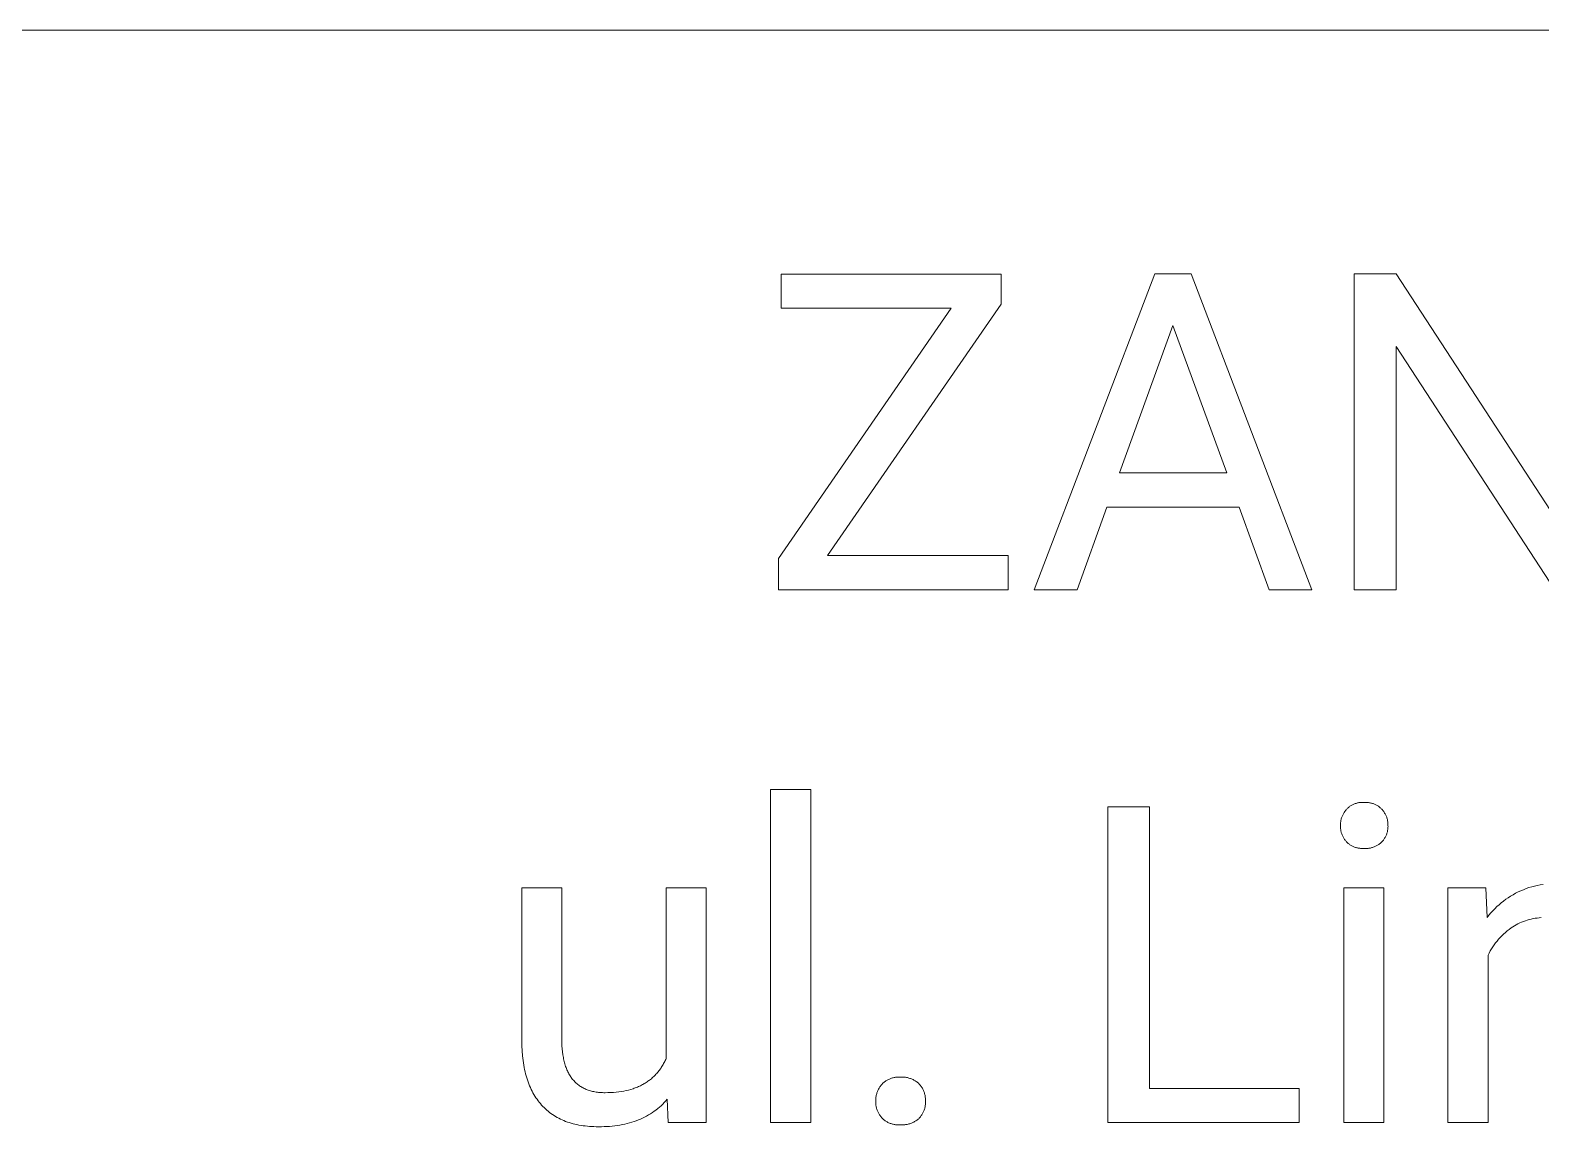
# Model space of a CAD drawing. Header units: millimetres. Extents: x 0 to 5466, y 0 to 3819.
# Drawn here: x 3660.4 to 3908.2, y 431.2 to 611 of the extents above; entities that cross this region are included whole.
import ezdxf

# ---------------------------------------------------------------- set-up
doc = ezdxf.new("R2010")
doc.units = ezdxf.units.MM
doc.header["$MEASUREMENT"] = 0
doc.layers.add('Domyślny', color=7, linetype='Continuous', true_color=0x000000)

msp = doc.modelspace()

# ---------------------------------------------------------------- linework, layer by layer
at = {"layer": 'Domyślny', "color": 18, "lineweight": 15, "true_color": 0x000000}
for p, q in [((5460.42, 610.99), (3400.11, 610.99)), ((3783.59, 565.43), (3783.59, 571.01)), ((3783.59, 571.01), (3819.67, 571.01)), ((3819.67, 571.01), (3819.67, 566.05)), ((3825.11, 519.26), (3844.87, 571.02)), ((3844.87, 571.02), (3850.84, 571.02)), ((3850.84, 571.02), (3870.64, 519.26)), ((3877.61, 519.26), (3877.61, 571.02)), ((3877.61, 571.02), (3884.47, 571.02)), ((3884.47, 571.02), (3910.6, 530.96)), ((3783.14, 524.39), (3811.49, 565.43)), ((3811.49, 565.43), (3783.59, 565.43)), ((3819.67, 566.05), (3791.2, 524.84)), ((3847.86, 562.59), (3839.08, 538.39)), ((3856.68, 538.39), (3847.86, 562.59)), ((3910.53, 519.26), (3884.47, 559.14)), ((3884.47, 559.14), (3884.47, 519.26)), ((3839.08, 538.39), (3856.68, 538.39)), ((3837.03, 532.8), (3832.15, 519.26)), ((3858.7, 532.8), (3837.03, 532.8)), ((3863.65, 519.26), (3858.7, 532.8)), ((3783.14, 519.25), (3783.14, 524.39)), ((3791.2, 524.84), (3820.81, 524.84)), ((3820.81, 524.84), (3820.81, 519.25)), ((3820.81, 519.25), (3783.14, 519.25)), ((3832.15, 519.26), (3825.11, 519.26)), ((3870.64, 519.26), (3863.65, 519.26)), ((3884.47, 519.26), (3877.61, 519.26)), ((3781.85, 431.9), (3781.85, 486.5)), ((3781.85, 486.5), (3788.42, 486.5)), ((3788.42, 486.5), (3788.42, 431.9)), ((3837.16, 431.9), (3837.16, 483.66)), ((3837.16, 483.66), (3844.02, 483.66)), ((3844.02, 483.66), (3844.02, 437.48)), ((3876.34, 483.26), (3876.43, 483.35)), ((3876.43, 483.35), (3876.52, 483.43)), ((3876.52, 483.43), (3876.61, 483.51)), ((3876.61, 483.51), (3876.7, 483.59)), ((3876.7, 483.59), (3876.8, 483.67)), ((3876.8, 483.67), (3876.9, 483.74)), ((3876.9, 483.74), (3877, 483.81)), ((3877, 483.81), (3877.11, 483.87)), ((3877.11, 483.87), (3877.21, 483.94)), ((3877.21, 483.94), (3877.32, 483.99)), ((3877.32, 483.99), (3877.43, 484.05)), ((3877.43, 484.05), (3877.54, 484.1)), ((3877.54, 484.1), (3877.66, 484.14)), ((3877.66, 484.14), (3877.77, 484.19)), ((3877.77, 484.19), (3877.89, 484.22)), ((3877.89, 484.22), (3878, 484.26)), ((3878, 484.26), (3878.12, 484.29)), ((3878.12, 484.29), (3878.24, 484.31)), ((3878.24, 484.31), (3878.36, 484.34)), ((3878.36, 484.34), (3878.49, 484.35)), ((3878.49, 484.35), (3878.61, 484.37)), ((3878.61, 484.37), (3878.73, 484.38)), ((3878.73, 484.38), (3878.85, 484.38)), ((3878.85, 484.38), (3878.98, 484.38)), ((3878.98, 484.38), (3879.1, 484.38)), ((3879.1, 484.38), (3879.22, 484.37)), ((3879.22, 484.37), (3879.34, 484.38)), ((3879.34, 484.38), (3879.47, 484.38)), ((3879.47, 484.38), (3879.59, 484.38)), ((3879.59, 484.38), (3879.71, 484.37)), ((3879.71, 484.37), (3879.84, 484.36)), ((3879.84, 484.36), (3879.96, 484.35)), ((3879.96, 484.35), (3880.08, 484.33)), ((3880.08, 484.33), (3880.21, 484.31)), ((3880.21, 484.31), (3880.33, 484.28)), ((3880.33, 484.28), (3880.45, 484.25)), ((3880.45, 484.25), (3880.57, 484.22)), ((3880.57, 484.22), (3880.68, 484.18)), ((3880.68, 484.18), (3880.8, 484.14)), ((3880.8, 484.14), (3880.91, 484.09)), ((3880.91, 484.09), (3881.03, 484.04)), ((3881.03, 484.04), (3881.14, 483.99)), ((3881.14, 483.99), (3881.25, 483.93)), ((3881.25, 483.93), (3881.36, 483.87)), ((3881.36, 483.87), (3881.46, 483.81)), ((3881.46, 483.81), (3881.57, 483.74)), ((3881.57, 483.74), (3881.67, 483.67)), ((3881.67, 483.67), (3881.76, 483.59)), ((3881.76, 483.59), (3881.86, 483.51)), ((3881.86, 483.51), (3881.95, 483.43)), ((3881.95, 483.43), (3882.04, 483.35)), ((3882.04, 483.35), (3882.13, 483.26)), ((3875.34, 480.82), (3875.35, 480.95)), ((3875.34, 480.69), (3875.34, 480.82)), ((3875.35, 480.95), (3875.36, 481.08)), ((3875.36, 481.08), (3875.38, 481.21)), ((3875.38, 481.21), (3875.4, 481.33)), ((3875.4, 481.33), (3875.42, 481.46)), ((3875.42, 481.46), (3875.45, 481.58)), ((3875.45, 481.58), (3875.48, 481.71)), ((3875.48, 481.71), (3875.52, 481.83)), ((3875.52, 481.83), (3875.56, 481.95)), ((3875.56, 481.95), (3875.6, 482.07)), ((3875.6, 482.07), (3875.65, 482.19)), ((3875.65, 482.19), (3875.71, 482.31)), ((3875.71, 482.31), (3875.76, 482.42)), ((3875.76, 482.42), (3875.82, 482.53)), ((3875.82, 482.53), (3875.89, 482.64)), ((3875.89, 482.64), (3875.95, 482.75)), ((3875.95, 482.75), (3876.03, 482.86)), ((3876.03, 482.86), (3876.1, 482.96)), ((3876.1, 482.96), (3876.18, 483.07)), ((3876.18, 483.07), (3876.26, 483.16)), ((3876.26, 483.16), (3876.34, 483.26)), ((3882.13, 483.26), (3882.22, 483.16)), ((3882.22, 483.16), (3882.3, 483.07)), ((3882.3, 483.07), (3882.38, 482.96)), ((3882.38, 482.96), (3882.45, 482.86)), ((3882.45, 482.86), (3882.52, 482.75)), ((3882.52, 482.75), (3882.59, 482.64)), ((3882.59, 482.64), (3882.65, 482.53)), ((3882.65, 482.53), (3882.71, 482.42)), ((3882.71, 482.42), (3882.77, 482.31)), ((3882.77, 482.31), (3882.82, 482.19)), ((3882.82, 482.19), (3882.87, 482.07)), ((3882.87, 482.07), (3882.92, 481.95)), ((3882.92, 481.95), (3882.96, 481.83)), ((3882.96, 481.83), (3882.99, 481.71)), ((3882.99, 481.71), (3883.03, 481.58)), ((3883.03, 481.58), (3883.05, 481.46)), ((3883.05, 481.46), (3883.08, 481.33)), ((3883.08, 481.33), (3883.1, 481.21)), ((3883.1, 481.21), (3883.11, 481.08)), ((3883.11, 481.08), (3883.12, 480.95)), ((3883.12, 480.95), (3883.13, 480.82)), ((3883.13, 480.82), (3883.13, 480.69)), ((3875.34, 480.57), (3875.34, 480.69)), ((3875.34, 480.44), (3875.34, 480.57)), ((3875.34, 480.31), (3875.34, 480.44)), ((3875.35, 480.19), (3875.34, 480.31)), ((3875.36, 480.06), (3875.35, 480.19)), ((3875.38, 479.93), (3875.36, 480.06)), ((3875.39, 479.81), (3875.38, 479.93)), ((3875.42, 479.68), (3875.39, 479.81)), ((3875.45, 479.56), (3875.42, 479.68)), ((3875.48, 479.44), (3875.45, 479.56)), ((3875.52, 479.32), (3875.48, 479.44)), ((3875.56, 479.2), (3875.52, 479.32)), ((3875.6, 479.08), (3875.56, 479.2)), ((3875.65, 478.96), (3875.6, 479.08)), ((3875.7, 478.85), (3875.65, 478.96)), ((3875.76, 478.73), (3875.7, 478.85)), ((3875.82, 478.62), (3875.76, 478.73)), ((3875.88, 478.51), (3875.82, 478.62)), ((3875.95, 478.41), (3875.88, 478.51)), ((3876.02, 478.3), (3875.95, 478.41)), ((3882.53, 478.41), (3882.45, 478.3)), ((3882.59, 478.51), (3882.53, 478.41)), ((3882.66, 478.62), (3882.59, 478.51)), ((3882.72, 478.73), (3882.66, 478.62)), ((3882.77, 478.85), (3882.72, 478.73)), ((3882.83, 478.96), (3882.77, 478.85)), ((3882.88, 479.08), (3882.83, 478.96)), ((3882.92, 479.2), (3882.88, 479.08)), ((3882.96, 479.32), (3882.92, 479.2)), ((3883, 479.44), (3882.96, 479.32)), ((3883.03, 479.56), (3883, 479.44)), ((3883.06, 479.68), (3883.03, 479.56)), ((3883.08, 479.81), (3883.06, 479.68)), ((3883.1, 479.93), (3883.08, 479.81)), ((3883.12, 480.06), (3883.1, 479.93)), ((3883.13, 480.19), (3883.12, 480.06)), ((3883.13, 480.69), (3883.13, 480.57)), ((3883.13, 480.57), (3883.14, 480.44)), ((3883.14, 480.44), (3883.13, 480.31)), ((3883.13, 480.31), (3883.13, 480.19)), ((3876.1, 478.2), (3876.02, 478.3)), ((3876.18, 478.1), (3876.1, 478.2)), ((3876.26, 478), (3876.18, 478.1)), ((3876.34, 477.91), (3876.26, 478)), ((3876.43, 477.82), (3876.34, 477.91)), ((3876.52, 477.74), (3876.43, 477.82)), ((3876.61, 477.66), (3876.52, 477.74)), ((3876.71, 477.58), (3876.61, 477.66)), ((3876.8, 477.51), (3876.71, 477.58)), ((3876.9, 477.44), (3876.8, 477.51)), ((3877.01, 477.37), (3876.9, 477.44)), ((3877.11, 477.31), (3877.01, 477.37)), ((3877.22, 477.25), (3877.11, 477.31)), ((3877.33, 477.2), (3877.22, 477.25)), ((3877.44, 477.14), (3877.33, 477.2)), ((3877.55, 477.09), (3877.44, 477.14)), ((3877.66, 477.05), (3877.55, 477.09)), ((3877.78, 477.01), (3877.66, 477.05)), ((3877.89, 476.97), (3877.78, 477.01)), ((3878.01, 476.94), (3877.89, 476.97)), ((3878.13, 476.91), (3878.01, 476.94)), ((3878.25, 476.89), (3878.13, 476.91)), ((3878.37, 476.87), (3878.25, 476.89)), ((3878.49, 476.85), (3878.37, 476.87)), ((3878.61, 476.84), (3878.49, 476.85)), ((3878.73, 476.83), (3878.61, 476.84)), ((3878.85, 476.82), (3878.73, 476.83)), ((3878.98, 476.82), (3878.85, 476.82)), ((3879.1, 476.83), (3878.98, 476.82)), ((3879.22, 476.84), (3879.1, 476.83)), ((3879.35, 476.83), (3879.22, 476.84)), ((3879.48, 476.82), (3879.35, 476.83)), ((3879.6, 476.83), (3879.48, 476.82)), ((3879.73, 476.83), (3879.6, 476.83)), ((3879.86, 476.84), (3879.73, 476.83)), ((3879.99, 476.86), (3879.86, 476.84)), ((3880.11, 476.87), (3879.99, 476.86)), ((3880.24, 476.9), (3880.11, 476.87)), ((3880.36, 476.93), (3880.24, 476.9)), ((3880.49, 476.96), (3880.36, 476.93)), ((3880.61, 476.99), (3880.49, 476.96)), ((3880.73, 477.03), (3880.61, 476.99)), ((3880.85, 477.08), (3880.73, 477.03)), ((3880.97, 477.13), (3880.85, 477.08)), ((3881.09, 477.18), (3880.97, 477.13)), ((3881.2, 477.23), (3881.09, 477.18)), ((3881.32, 477.3), (3881.2, 477.23)), ((3881.43, 477.36), (3881.32, 477.3)), ((3881.54, 477.43), (3881.43, 477.36)), ((3881.64, 477.5), (3881.54, 477.43)), ((3881.75, 477.57), (3881.64, 477.5)), ((3881.85, 477.65), (3881.75, 477.57)), ((3881.94, 477.74), (3881.85, 477.65)), ((3882.04, 477.82), (3881.94, 477.74)), ((3882.13, 477.91), (3882.04, 477.82)), ((3882.22, 478), (3882.13, 477.91)), ((3882.3, 478.1), (3882.22, 478)), ((3882.38, 478.2), (3882.3, 478.1)), ((3882.45, 478.3), (3882.38, 478.2)), ((3908.1, 470.86), (3908.57, 470.93)), ((3741.02, 445.33), (3741.02, 470.36)), ((3741.02, 470.36), (3747.59, 470.36)), ((3747.59, 470.36), (3747.59, 445.52)), ((3764.71, 442.39), (3764.71, 470.36)), ((3764.71, 470.36), (3771.3, 470.36)), ((3771.3, 470.36), (3771.3, 431.9)), ((3875.87, 431.9), (3875.87, 470.36)), ((3875.87, 470.36), (3882.44, 470.36)), ((3882.44, 470.36), (3882.44, 431.9)), ((3892.97, 431.91), (3892.97, 470.37)), ((3892.97, 470.37), (3899.19, 470.37)), ((3899.19, 470.37), (3899.41, 465.52)), ((3902.08, 468.2), (3902.46, 468.49)), ((3902.46, 468.49), (3902.85, 468.75)), ((3902.85, 468.75), (3903.25, 469.01)), ((3903.25, 469.01), (3903.66, 469.25)), ((3903.66, 469.25), (3904.08, 469.48)), ((3904.08, 469.48), (3904.5, 469.69)), ((3904.5, 469.69), (3904.93, 469.89)), ((3904.93, 469.89), (3905.37, 470.07)), ((3905.37, 470.07), (3905.81, 470.24)), ((3905.81, 470.24), (3906.26, 470.4)), ((3906.26, 470.4), (3906.71, 470.54)), ((3906.71, 470.54), (3907.17, 470.66)), ((3907.17, 470.66), (3907.63, 470.77)), ((3907.63, 470.77), (3908.1, 470.86)), ((3899.7, 465.9), (3900.01, 466.26)), ((3900.01, 466.26), (3900.33, 466.61)), ((3900.33, 466.61), (3900.66, 466.95)), ((3900.66, 466.95), (3901, 467.29)), ((3901, 467.29), (3901.35, 467.6)), ((3901.35, 467.6), (3901.71, 467.91)), ((3901.71, 467.91), (3902.08, 468.2)), ((3899.41, 465.52), (3899.7, 465.9)), ((3903.01, 463.56), (3902.7, 463.32)), ((3903.32, 463.79), (3903.01, 463.56)), ((3903.6, 463.98), (3903.32, 463.79)), ((3903.88, 464.15), (3903.6, 463.98)), ((3904.17, 464.32), (3903.88, 464.15)), ((3904.46, 464.47), (3904.17, 464.32)), ((3904.76, 464.61), (3904.46, 464.47)), ((3905.06, 464.75), (3904.76, 464.61)), ((3905.37, 464.87), (3905.06, 464.75)), ((3905.68, 464.98), (3905.37, 464.87)), ((3905.99, 465.08), (3905.68, 464.98)), ((3906.31, 465.17), (3905.99, 465.08)), ((3906.63, 465.25), (3906.31, 465.17)), ((3906.96, 465.32), (3906.63, 465.25)), ((3907.28, 465.38), (3906.96, 465.32)), ((3907.61, 465.42), (3907.28, 465.38)), ((3907.94, 465.46), (3907.61, 465.42)), ((3908.27, 465.48), (3907.94, 465.46)), ((3900.56, 461.02), (3900.33, 460.69)), ((3900.79, 461.33), (3900.56, 461.02)), ((3901.03, 461.64), (3900.79, 461.33)), ((3901.29, 461.94), (3901.03, 461.64)), ((3901.55, 462.24), (3901.29, 461.94)), ((3901.82, 462.52), (3901.55, 462.24)), ((3902.11, 462.8), (3901.82, 462.52)), ((3902.4, 463.06), (3902.11, 462.8)), ((3902.7, 463.32), (3902.4, 463.06)), ((3899.73, 459.67), (3899.56, 459.32)), ((3899.56, 459.32), (3899.56, 431.91)), ((3899.92, 460.02), (3899.73, 459.67)), ((3900.12, 460.36), (3899.92, 460.02)), ((3900.33, 460.69), (3900.12, 460.36)), ((3741.03, 444.47), (3741.02, 445.33)), ((3741.07, 443.64), (3741.03, 444.47)), ((3741.14, 442.83), (3741.07, 443.64)), ((3747.59, 445.52), (3747.59, 444.98)), ((3747.59, 444.98), (3747.61, 444.46)), ((3747.61, 444.46), (3747.65, 443.96)), ((3747.65, 443.96), (3747.7, 443.47)), ((3741.18, 442.44), (3741.14, 442.83)), ((3741.23, 442.05), (3741.18, 442.44)), ((3741.29, 441.67), (3741.23, 442.05)), ((3741.35, 441.3), (3741.29, 441.67)), ((3741.41, 440.93), (3741.35, 441.3)), ((3747.7, 443.47), (3747.76, 443)), ((3747.76, 443), (3747.8, 442.77)), ((3747.8, 442.77), (3747.84, 442.55)), ((3747.84, 442.55), (3747.88, 442.33)), ((3747.88, 442.33), (3747.93, 442.11)), ((3747.93, 442.11), (3747.98, 441.9)), ((3747.98, 441.9), (3748.03, 441.69)), ((3748.03, 441.69), (3748.09, 441.49)), ((3748.09, 441.49), (3748.15, 441.29)), ((3748.15, 441.29), (3748.22, 441.1)), ((3764.01, 441.07), (3764.11, 441.23)), ((3764.11, 441.23), (3764.2, 441.39)), ((3764.2, 441.39), (3764.29, 441.55)), ((3764.29, 441.55), (3764.38, 441.71)), ((3764.38, 441.71), (3764.47, 441.87)), ((3764.47, 441.87), (3764.55, 442.04)), ((3764.55, 442.04), (3764.63, 442.21)), ((3764.63, 442.21), (3764.71, 442.39)), ((3741.49, 440.57), (3741.41, 440.93)), ((3741.57, 440.22), (3741.49, 440.57)), ((3741.65, 439.87), (3741.57, 440.22)), ((3741.75, 439.53), (3741.65, 439.87)), ((3741.85, 439.19), (3741.75, 439.53)), ((3741.95, 438.87), (3741.85, 439.19)), ((3742.06, 438.55), (3741.95, 438.87)), ((3748.22, 441.1), (3748.28, 440.91)), ((3748.28, 440.91), (3748.35, 440.72)), ((3748.35, 440.72), (3748.43, 440.54)), ((3748.43, 440.54), (3748.51, 440.37)), ((3748.51, 440.37), (3748.59, 440.19)), ((3748.59, 440.19), (3748.67, 440.02)), ((3748.67, 440.02), (3748.76, 439.86)), ((3748.76, 439.86), (3748.86, 439.7)), ((3748.86, 439.7), (3748.95, 439.54)), ((3748.95, 439.54), (3749.05, 439.39)), ((3749.05, 439.39), (3749.15, 439.25)), ((3749.15, 439.25), (3749.26, 439.1)), ((3749.26, 439.1), (3749.37, 438.96)), ((3749.37, 438.96), (3749.48, 438.83)), ((3749.48, 438.83), (3749.6, 438.7)), ((3749.6, 438.7), (3749.72, 438.57)), ((3761.72, 438.66), (3761.86, 438.76)), ((3761.86, 438.76), (3762, 438.86)), ((3762, 438.86), (3762.14, 438.97)), ((3762.14, 438.97), (3762.28, 439.08)), ((3762.28, 439.08), (3762.41, 439.2)), ((3762.41, 439.2), (3762.54, 439.31)), ((3762.54, 439.31), (3762.67, 439.43)), ((3762.67, 439.43), (3762.79, 439.55)), ((3762.79, 439.55), (3762.92, 439.68)), ((3762.92, 439.68), (3763.04, 439.81)), ((3763.04, 439.81), (3763.16, 439.94)), ((3763.16, 439.94), (3763.27, 440.07)), ((3763.27, 440.07), (3763.39, 440.2)), ((3763.39, 440.2), (3763.5, 440.34)), ((3763.5, 440.34), (3763.6, 440.48)), ((3763.6, 440.48), (3763.71, 440.63)), ((3763.71, 440.63), (3763.81, 440.77)), ((3763.81, 440.77), (3763.91, 440.92)), ((3763.91, 440.92), (3764.01, 441.07)), ((3800.63, 438.62), (3800.74, 438.7)), ((3800.74, 438.7), (3800.86, 438.77)), ((3800.86, 438.77), (3800.97, 438.84)), ((3800.97, 438.84), (3801.09, 438.9)), ((3801.09, 438.9), (3801.21, 438.96)), ((3801.21, 438.96), (3801.33, 439.02)), ((3801.33, 439.02), (3801.45, 439.07)), ((3801.45, 439.07), (3801.58, 439.12)), ((3801.58, 439.12), (3801.7, 439.16)), ((3801.7, 439.16), (3801.83, 439.2)), ((3801.83, 439.2), (3801.96, 439.23)), ((3801.96, 439.23), (3802.09, 439.26)), ((3802.09, 439.26), (3802.22, 439.29)), ((3802.22, 439.29), (3802.35, 439.31)), ((3802.35, 439.31), (3802.48, 439.33)), ((3802.48, 439.33), (3802.62, 439.34)), ((3802.62, 439.34), (3802.75, 439.34)), ((3802.75, 439.34), (3802.88, 439.35)), ((3802.88, 439.35), (3803.02, 439.34)), ((3803.02, 439.34), (3803.15, 439.34)), ((3803.15, 439.34), (3803.29, 439.34)), ((3803.29, 439.34), (3803.43, 439.34)), ((3803.43, 439.34), (3803.57, 439.34)), ((3803.57, 439.34), (3803.72, 439.33)), ((3803.72, 439.33), (3803.86, 439.32)), ((3803.86, 439.32), (3804, 439.3)), ((3804, 439.3), (3804.14, 439.28)), ((3804.14, 439.28), (3804.28, 439.25)), ((3804.28, 439.25), (3804.41, 439.21)), ((3804.41, 439.21), (3804.55, 439.18)), ((3804.55, 439.18), (3804.68, 439.13)), ((3804.68, 439.13), (3804.82, 439.09)), ((3804.82, 439.09), (3804.95, 439.04)), ((3804.95, 439.04), (3805.08, 438.98)), ((3805.08, 438.98), (3805.21, 438.92)), ((3805.21, 438.92), (3805.33, 438.86)), ((3805.33, 438.86), (3805.46, 438.79)), ((3805.46, 438.79), (3805.58, 438.71)), ((3805.58, 438.71), (3805.7, 438.64)), ((3742.18, 438.23), (3742.06, 438.55)), ((3742.3, 437.93), (3742.18, 438.23)), ((3742.43, 437.62), (3742.3, 437.93)), ((3742.57, 437.33), (3742.43, 437.62)), ((3742.71, 437.04), (3742.57, 437.33)), ((3742.86, 436.76), (3742.71, 437.04)), ((3743.02, 436.49), (3742.86, 436.76)), ((3743.18, 436.22), (3743.02, 436.49)), ((3743.34, 435.96), (3743.18, 436.22)), ((3749.72, 438.57), (3749.84, 438.45)), ((3749.84, 438.45), (3749.97, 438.34)), ((3749.97, 438.34), (3750.1, 438.22)), ((3750.1, 438.22), (3750.23, 438.11)), ((3750.23, 438.11), (3750.37, 438.01)), ((3750.37, 438.01), (3750.51, 437.91)), ((3750.51, 437.91), (3750.65, 437.81)), ((3750.65, 437.81), (3750.8, 437.72)), ((3750.8, 437.72), (3750.95, 437.63)), ((3750.95, 437.63), (3751.1, 437.55)), ((3751.1, 437.55), (3751.26, 437.47)), ((3751.26, 437.47), (3751.42, 437.4)), ((3751.42, 437.4), (3751.59, 437.33)), ((3751.59, 437.33), (3751.75, 437.26)), ((3751.75, 437.26), (3751.93, 437.2)), ((3751.93, 437.2), (3752.1, 437.14)), ((3752.1, 437.14), (3752.28, 437.09)), ((3752.28, 437.09), (3752.46, 437.04)), ((3752.46, 437.04), (3752.65, 436.99)), ((3752.65, 436.99), (3752.83, 436.95)), ((3752.83, 436.95), (3753.03, 436.92)), ((3753.03, 436.92), (3753.22, 436.88)), ((3753.22, 436.88), (3753.42, 436.86)), ((3753.42, 436.86), (3753.62, 436.83)), ((3753.62, 436.83), (3753.83, 436.81)), ((3753.83, 436.81), (3754.04, 436.8)), ((3754.04, 436.8), (3754.25, 436.79)), ((3754.25, 436.79), (3754.47, 436.78)), ((3754.47, 436.78), (3754.68, 436.78)), ((3754.68, 436.78), (3755.15, 436.79)), ((3755.15, 436.79), (3755.61, 436.8)), ((3755.61, 436.8), (3756.06, 436.83)), ((3756.06, 436.83), (3756.49, 436.87)), ((3756.49, 436.87), (3756.92, 436.92)), ((3756.92, 436.92), (3757.34, 436.98)), ((3757.34, 436.98), (3757.75, 437.05)), ((3757.75, 437.05), (3758.15, 437.13)), ((3758.15, 437.13), (3758.53, 437.22)), ((3758.53, 437.22), (3758.91, 437.33)), ((3758.91, 437.33), (3759.28, 437.44)), ((3759.28, 437.44), (3759.46, 437.51)), ((3759.46, 437.51), (3759.64, 437.57)), ((3759.64, 437.57), (3759.81, 437.64)), ((3759.81, 437.64), (3759.98, 437.71)), ((3759.98, 437.71), (3760.15, 437.78)), ((3760.15, 437.78), (3760.32, 437.86)), ((3760.32, 437.86), (3760.49, 437.93)), ((3760.49, 437.93), (3760.65, 438.01)), ((3760.65, 438.01), (3760.81, 438.1)), ((3760.81, 438.1), (3760.97, 438.18)), ((3760.97, 438.18), (3761.12, 438.27)), ((3761.12, 438.27), (3761.28, 438.36)), ((3761.28, 438.36), (3761.43, 438.46)), ((3761.43, 438.46), (3761.57, 438.56)), ((3761.57, 438.56), (3761.72, 438.66)), ((3799.13, 436.05), (3799.16, 436.19)), ((3799.16, 436.19), (3799.18, 436.33)), ((3799.18, 436.33), (3799.22, 436.46)), ((3799.22, 436.46), (3799.25, 436.6)), ((3799.25, 436.6), (3799.29, 436.73)), ((3799.29, 436.73), (3799.34, 436.87)), ((3799.34, 436.87), (3799.39, 437)), ((3799.39, 437), (3799.45, 437.13)), ((3799.45, 437.13), (3799.51, 437.26)), ((3799.51, 437.26), (3799.57, 437.38)), ((3799.57, 437.38), (3799.64, 437.5)), ((3799.64, 437.5), (3799.71, 437.63)), ((3799.71, 437.63), (3799.79, 437.74)), ((3799.79, 437.74), (3799.87, 437.86)), ((3799.87, 437.86), (3799.95, 437.97)), ((3799.95, 437.97), (3800.04, 438.08)), ((3800.04, 438.08), (3800.13, 438.19)), ((3800.13, 438.19), (3800.22, 438.28)), ((3800.22, 438.28), (3800.32, 438.37)), ((3800.32, 438.37), (3800.42, 438.46)), ((3800.42, 438.46), (3800.53, 438.54)), ((3800.53, 438.54), (3800.63, 438.62)), ((3805.7, 438.64), (3805.81, 438.55)), ((3805.81, 438.55), (3805.92, 438.47)), ((3805.92, 438.47), (3806.03, 438.38)), ((3806.03, 438.38), (3806.14, 438.29)), ((3806.14, 438.29), (3806.24, 438.19)), ((3806.24, 438.19), (3806.34, 438.08)), ((3806.34, 438.08), (3806.42, 437.97)), ((3806.42, 437.97), (3806.51, 437.86)), ((3806.51, 437.86), (3806.59, 437.74)), ((3806.59, 437.74), (3806.66, 437.63)), ((3806.66, 437.63), (3806.74, 437.51)), ((3806.74, 437.51), (3806.8, 437.38)), ((3806.8, 437.38), (3806.87, 437.26)), ((3806.87, 437.26), (3806.93, 437.13)), ((3806.93, 437.13), (3806.98, 437)), ((3806.98, 437), (3807.03, 436.87)), ((3807.03, 436.87), (3807.07, 436.74)), ((3807.07, 436.74), (3807.11, 436.6)), ((3807.11, 436.6), (3807.15, 436.46)), ((3807.15, 436.46), (3807.18, 436.33)), ((3807.18, 436.33), (3807.21, 436.19)), ((3807.21, 436.19), (3807.23, 436.05)), ((3844.02, 437.48), (3868.56, 437.48)), ((3868.56, 437.48), (3868.56, 431.9)), ((3743.52, 435.71), (3743.34, 435.96)), ((3743.7, 435.46), (3743.52, 435.71)), ((3743.88, 435.22), (3743.7, 435.46)), ((3744.08, 434.99), (3743.88, 435.22)), ((3744.27, 434.76), (3744.08, 434.99)), ((3744.48, 434.54), (3744.27, 434.76)), ((3744.68, 434.33), (3744.48, 434.54)), ((3744.9, 434.12), (3744.68, 434.33)), ((3745.12, 433.92), (3744.9, 434.12)), ((3745.35, 433.73), (3745.12, 433.92)), ((3745.58, 433.55), (3745.35, 433.73)), ((3762.75, 433.73), (3762.45, 433.52)), ((3763.04, 433.94), (3762.75, 433.73)), ((3763.33, 434.17), (3763.04, 433.94)), ((3763.61, 434.4), (3763.33, 434.17)), ((3763.88, 434.65), (3763.61, 434.4)), ((3764.14, 434.9), (3763.88, 434.65)), ((3764.4, 435.16), (3764.14, 434.9)), ((3764.65, 435.43), (3764.4, 435.16)), ((3764.89, 435.71), (3764.65, 435.43)), ((3765.04, 431.9), (3764.89, 435.71)), ((3799.09, 435.63), (3799.1, 435.77)), ((3799.09, 435.49), (3799.09, 435.63)), ((3799.09, 435.35), (3799.09, 435.49)), ((3799.09, 435.22), (3799.09, 435.35)), ((3799.09, 435.09), (3799.09, 435.22)), ((3799.1, 434.96), (3799.09, 435.09)), ((3799.1, 435.77), (3799.12, 435.91)), ((3799.11, 434.83), (3799.1, 434.96)), ((3799.13, 434.7), (3799.11, 434.83)), ((3799.12, 435.91), (3799.13, 436.05)), ((3799.15, 434.57), (3799.13, 434.7)), ((3799.18, 434.44), (3799.15, 434.57)), ((3799.21, 434.32), (3799.18, 434.44)), ((3799.24, 434.19), (3799.21, 434.32)), ((3799.28, 434.07), (3799.24, 434.19)), ((3799.32, 433.94), (3799.28, 434.07)), ((3799.37, 433.82), (3799.32, 433.94)), ((3799.42, 433.7), (3799.37, 433.82)), ((3807, 433.82), (3806.95, 433.7)), ((3807.05, 433.94), (3807, 433.82)), ((3807.09, 434.07), (3807.05, 433.94)), ((3807.13, 434.19), (3807.09, 434.07)), ((3807.16, 434.32), (3807.13, 434.19)), ((3807.19, 434.44), (3807.16, 434.32)), ((3807.21, 434.57), (3807.19, 434.44)), ((3807.23, 434.7), (3807.21, 434.57)), ((3807.23, 436.05), (3807.25, 435.91)), ((3807.25, 434.83), (3807.23, 434.7)), ((3807.25, 435.91), (3807.26, 435.77)), ((3807.26, 434.96), (3807.25, 434.83)), ((3807.26, 435.77), (3807.26, 435.63)), ((3807.26, 435.63), (3807.27, 435.49)), ((3807.27, 435.49), (3807.26, 435.35)), ((3807.26, 435.35), (3807.27, 435.22)), ((3807.27, 435.22), (3807.26, 435.09)), ((3807.26, 435.09), (3807.26, 434.96)), ((3745.81, 433.37), (3745.58, 433.55)), ((3746.06, 433.2), (3745.81, 433.37)), ((3746.31, 433.03), (3746.06, 433.2)), ((3746.56, 432.88), (3746.31, 433.03)), ((3746.82, 432.73), (3746.56, 432.88)), ((3747.09, 432.58), (3746.82, 432.73)), ((3747.36, 432.45), (3747.09, 432.58)), ((3747.64, 432.32), (3747.36, 432.45)), ((3747.92, 432.2), (3747.64, 432.32)), ((3748.21, 432.08), (3747.92, 432.2)), ((3748.51, 431.97), (3748.21, 432.08)), ((3748.81, 431.87), (3748.51, 431.97)), ((3749.12, 431.78), (3748.81, 431.87)), ((3749.43, 431.69), (3749.12, 431.78)), ((3749.75, 431.61), (3749.43, 431.69)), ((3750.07, 431.54), (3749.75, 431.61)), ((3750.4, 431.47), (3750.07, 431.54)), ((3750.74, 431.41), (3750.4, 431.47)), ((3751.08, 431.36), (3750.74, 431.41)), ((3751.43, 431.32), (3751.08, 431.36)), ((3751.78, 431.28), (3751.43, 431.32)), ((3752.14, 431.25), (3751.78, 431.28)), ((3752.5, 431.22), (3752.14, 431.25)), ((3754.99, 431.23), (3754.54, 431.21)), ((3755.43, 431.26), (3754.99, 431.23)), ((3755.86, 431.3), (3755.43, 431.26)), ((3756.29, 431.35), (3755.86, 431.3)), ((3756.71, 431.41), (3756.29, 431.35)), ((3757.12, 431.47), (3756.71, 431.41)), ((3757.52, 431.55), (3757.12, 431.47)), ((3757.92, 431.63), (3757.52, 431.55)), ((3758.31, 431.72), (3757.92, 431.63)), ((3758.69, 431.82), (3758.31, 431.72)), ((3759.07, 431.93), (3758.69, 431.82)), ((3759.44, 432.05), (3759.07, 431.93)), ((3759.8, 432.18), (3759.44, 432.05)), ((3760.16, 432.32), (3759.8, 432.18)), ((3760.5, 432.46), (3760.16, 432.32)), ((3760.85, 432.62), (3760.5, 432.46)), ((3761.18, 432.78), (3760.85, 432.62)), ((3761.51, 432.95), (3761.18, 432.78)), ((3761.83, 433.13), (3761.51, 432.95)), ((3762.14, 433.32), (3761.83, 433.13)), ((3762.45, 433.52), (3762.14, 433.32)), ((3771.3, 431.9), (3765.04, 431.9)), ((3788.42, 431.9), (3781.85, 431.9)), ((3799.47, 433.58), (3799.42, 433.7)), ((3799.53, 433.47), (3799.47, 433.58)), ((3799.59, 433.35), (3799.53, 433.47)), ((3799.66, 433.24), (3799.59, 433.35)), ((3799.73, 433.13), (3799.66, 433.24)), ((3799.8, 433.02), (3799.73, 433.13)), ((3799.88, 432.92), (3799.8, 433.02)), ((3799.96, 432.82), (3799.88, 432.92)), ((3800.04, 432.72), (3799.96, 432.82)), ((3800.13, 432.62), (3800.04, 432.72)), ((3800.22, 432.53), (3800.13, 432.62)), ((3800.32, 432.44), (3800.22, 432.53)), ((3800.42, 432.35), (3800.32, 432.44)), ((3800.53, 432.27), (3800.42, 432.35)), ((3800.64, 432.19), (3800.53, 432.27)), ((3800.75, 432.12), (3800.64, 432.19)), ((3800.86, 432.05), (3800.75, 432.12)), ((3800.97, 431.98), (3800.86, 432.05)), ((3801.09, 431.92), (3800.97, 431.98)), ((3801.21, 431.86), (3801.09, 431.92)), ((3801.33, 431.8), (3801.21, 431.86)), ((3801.45, 431.75), (3801.33, 431.8)), ((3801.58, 431.71), (3801.45, 431.75)), ((3801.71, 431.67), (3801.58, 431.71)), ((3801.83, 431.63), (3801.71, 431.67)), ((3801.96, 431.6), (3801.83, 431.63)), ((3802.09, 431.57), (3801.96, 431.6)), ((3802.22, 431.55), (3802.09, 431.57)), ((3802.35, 431.53), (3802.22, 431.55)), ((3802.49, 431.51), (3802.35, 431.53)), ((3802.62, 431.5), (3802.49, 431.51)), ((3802.75, 431.5), (3802.62, 431.5)), ((3802.88, 431.5), (3802.75, 431.5)), ((3803.02, 431.5), (3802.88, 431.5)), ((3803.15, 431.51), (3803.02, 431.5)), ((3803.29, 431.5), (3803.15, 431.51)), ((3803.43, 431.5), (3803.29, 431.5)), ((3803.57, 431.5), (3803.43, 431.5)), ((3803.71, 431.51), (3803.57, 431.5)), ((3803.85, 431.52), (3803.71, 431.51)), ((3803.99, 431.54), (3803.85, 431.52)), ((3804.13, 431.56), (3803.99, 431.54)), ((3804.27, 431.59), (3804.13, 431.56)), ((3804.41, 431.62), (3804.27, 431.59)), ((3804.55, 431.65), (3804.41, 431.62)), ((3804.68, 431.69), (3804.55, 431.65)), ((3804.81, 431.74), (3804.68, 431.69)), ((3804.95, 431.79), (3804.81, 431.74)), ((3805.08, 431.84), (3804.95, 431.79)), ((3805.2, 431.9), (3805.08, 431.84)), ((3805.33, 431.97), (3805.2, 431.9)), ((3805.45, 432.03), (3805.33, 431.97)), ((3805.57, 432.1), (3805.45, 432.03)), ((3805.69, 432.18), (3805.57, 432.1)), ((3805.81, 432.26), (3805.69, 432.18)), ((3805.92, 432.34), (3805.81, 432.26)), ((3806.03, 432.43), (3805.92, 432.34)), ((3806.14, 432.52), (3806.03, 432.43)), ((3806.24, 432.62), (3806.14, 432.52)), ((3806.33, 432.72), (3806.24, 432.62)), ((3806.42, 432.82), (3806.33, 432.72)), ((3806.5, 432.92), (3806.42, 432.82)), ((3806.57, 433.02), (3806.5, 432.92)), ((3806.65, 433.13), (3806.57, 433.02)), ((3806.71, 433.24), (3806.65, 433.13)), ((3806.78, 433.35), (3806.71, 433.24)), ((3806.84, 433.47), (3806.78, 433.35)), ((3806.9, 433.58), (3806.84, 433.47)), ((3806.95, 433.7), (3806.9, 433.58)), ((3868.56, 431.9), (3837.16, 431.9)), ((3882.44, 431.9), (3875.87, 431.9)), ((3899.56, 431.91), (3892.97, 431.91)), ((3752.87, 431.21), (3752.5, 431.22)), ((3753.25, 431.2), (3752.87, 431.21)), ((3753.63, 431.19), (3753.25, 431.2)), ((3754.09, 431.2), (3753.63, 431.19)), ((3754.54, 431.21), (3754.09, 431.2))]:
    msp.add_line(p, q, dxfattribs=at)

doc.saveas('drawing.dxf')
